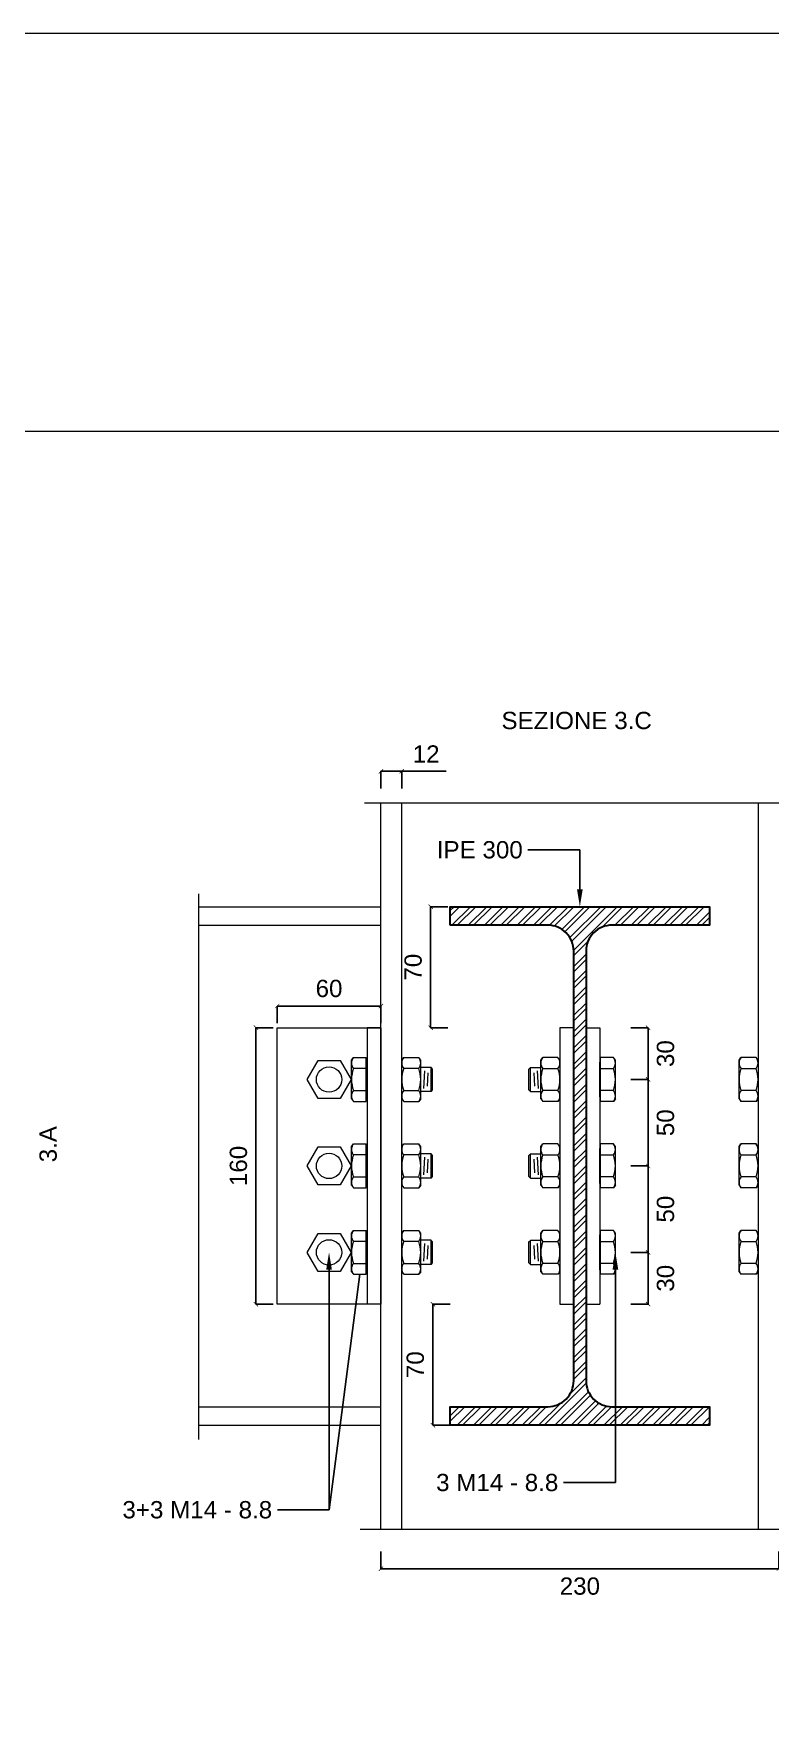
# Model space of a CAD drawing. Header units: millimetres. Extents: x 1415 to 3549, y 2194 to 4677.
# Drawn here: x 1786.971 to 1787.397, y 2313.448 to 2314.42 of the extents above; entities that cross this region are included whole.
import ezdxf
from ezdxf import colors
from ezdxf.entities.mleader import LeaderData, LeaderLine
from ezdxf.math import Vec2, Vec3

# ---------------------------------------------------------------- set-up
doc = ezdxf.new("R2010")
doc.units = ezdxf.units.MM
doc.linetypes.add('ACAD_ISO02W100', pattern=[15, 12, -3])
doc.linetypes.add('DASHDOT', pattern=[1, 0.5, -0.25, 0, -0.25])
doc.layers.get('0').update_dxf_attribs({"plot": 0})
for name, color, linetype, lineweight in [('bulloni', 170, 'Continuous', 15), ('giunti', 7, 'Continuous', 15), ('Layer3', 7, 'Continuous', 15), ('Layer4', 7, 'Continuous', 15), ('quote', 252, 'Continuous', 5), ('sezionato particolari', 7, 'Continuous', 30), ('sezione', 18, 'ACAD_ISO02W100', 20)]:
    doc.layers.add(name, color=color, linetype=linetype, lineweight=lineweight)
doc.layers.add('retini', color=7, linetype='DASHDOT', lineweight=9, true_color=0x636466)
doc.styles.get("Standard").update_dxf_attribs({"font": 'arial.ttf'})
doc.dimstyles.new('quote acciaio', dxfattribs={"dimtxt": 0.01, "dimasz": 0.0025, "dimexe": 0, "dimexo": 0, "dimgap": 0.005, "dimtad": 2, "dimdec": 0, "dimlfac": 1000, "dimzin": 0, "dimdsep": 46, "dimtxsty": 'Standard', "dimblk": 'ARCHTICK', "dimcen": 0, "dimclre": 252, "dimadec": 0, "dimazin": 0, "dimtfac": 1, "dimtdec": 0, "dimtofl": 0, "dimtmove": 0, "dimatfit": 3, "dimfxl": 0.01, "dimfxlon": 1, "dimtolj": 1, "dimtzin": 0, "dimarcsym": 0})
pattern_1 = [(45, (0, 0), (-0.004714634464, 0.004714634464), []), (45, (0.003143, 0), (-0.004714634464, 0.004714634464), [])]

# ---------------------------------------------------------------- blocks, each defined once
blk = doc.blocks.new('_ArchTick')
at = {"color": 0, "linetype": 'ByBlock', "const_width": 0.15}
blk.add_lwpolyline([(-0.5, -0.5), (0.5, 0.5)], dxfattribs=at)
blk = doc.blocks.new('*D741')
at = {"layer": 'Defpoints', "color": 0, "transparency": 16777216}
for p in [(1787.17206, 2313.97454), (1787.40206, 2313.97454), (1787.40206, 2313.53139)]:
    blk.add_point(p, dxfattribs=at)
at = {"layer": 'quote', "color": 252, "lineweight": -2, "transparency": 16777216}
for p, q in [((1787.17206, 2313.54139), (1787.17206, 2313.53139)), ((1787.40206, 2313.54139), (1787.40206, 2313.53139))]:
    blk.add_line(p, q, dxfattribs=at)
at = {"layer": 'quote', "color": 0, "linetype": 'Continuous', "lineweight": -2, "transparency": 16777216}
blk.add_line((1787.17206, 2313.53139), (1787.40206, 2313.53139), dxfattribs=at)
at = {"layer": 'quote', "color": 0, "lineweight": -2, "transparency": 16777216, "xscale": 0.0025, "yscale": 0.0025, "zscale": 0.0025, "rotation": 180}
blk.add_blockref('_ArchTick', (1787.17206, 2313.53139), dxfattribs=at)
at = {"layer": 'quote', "color": 0, "lineweight": -2, "transparency": 16777216, "xscale": 0.0025, "yscale": 0.0025, "zscale": 0.0025}
blk.add_blockref('_ArchTick', (1787.40206, 2313.53139), dxfattribs=at)
at = {"layer": 'quote', "color": 0, "transparency": 16777216, "insert": (1787.28706, 2313.52128), "char_height": 0.01, "attachment_point": 5}
blk.add_mtext('\\A1;230', dxfattribs=at)
blk = doc.blocks.new('*D742')
at = {"layer": 'Defpoints', "color": 0, "transparency": 16777216}
for p in [(1787.18406, 2313.99278), (1787.17206, 2313.97454), (1787.18406, 2313.97454)]:
    blk.add_point(p, dxfattribs=at)
at = {"layer": 'quote', "color": 252, "lineweight": -2, "transparency": 16777216}
for p, q in [((1787.17206, 2313.98278), (1787.17206, 2313.99278)), ((1787.18406, 2313.98278), (1787.18406, 2313.99278))]:
    blk.add_line(p, q, dxfattribs=at)
at = {"layer": 'quote', "color": 0, "linetype": 'Continuous', "lineweight": -2, "transparency": 16777216}
for p, q in [((1787.17206, 2313.99278), (1787.18406, 2313.99278)), ((1787.18406, 2313.99278), (1787.20984, 2313.99278))]:
    blk.add_line(p, q, dxfattribs=at)
at = {"layer": 'quote', "color": 0, "lineweight": -2, "transparency": 16777216, "xscale": 0.0025, "yscale": 0.0025, "zscale": 0.0025, "rotation": 180}
blk.add_blockref('_ArchTick', (1787.17206, 2313.99278), dxfattribs=at)
at = {"layer": 'quote', "color": 0, "lineweight": -2, "transparency": 16777216, "xscale": 0.0025, "yscale": 0.0025, "zscale": 0.0025}
blk.add_blockref('_ArchTick', (1787.18406, 2313.99278), dxfattribs=at)
at = {"layer": 'quote', "color": 0, "transparency": 16777216, "insert": (1787.1982, 2314.0028), "char_height": 0.01, "attachment_point": 5}
blk.add_mtext('\\A1;12', dxfattribs=at)
blk = doc.blocks.new('*D779')
at = {"layer": 'Defpoints', "color": 0, "transparency": 16777216}
for p in [(1787.14206, 2313.84444), (1787.09982, 2313.68444), (1787.14206, 2313.68444)]:
    blk.add_point(p, dxfattribs=at)
at = {"layer": 'quote', "color": 252, "lineweight": -2, "transparency": 16777216}
for p, q in [((1787.10982, 2313.84444), (1787.09982, 2313.84444)), ((1787.10982, 2313.68444), (1787.09982, 2313.68444))]:
    blk.add_line(p, q, dxfattribs=at)
at = {"layer": 'quote', "color": 0, "linetype": 'Continuous', "lineweight": -2, "transparency": 16777216}
blk.add_line((1787.09982, 2313.84444), (1787.09982, 2313.68444), dxfattribs=at)
at = {"layer": 'quote', "color": 0, "lineweight": -2, "transparency": 16777216, "xscale": 0.0025, "yscale": 0.0025, "zscale": 0.0025}
for p, rotation in [((1787.09982, 2313.84444), 90), ((1787.09982, 2313.68444), 270)]:
    blk.add_blockref('_ArchTick', p, dxfattribs=dict(at, rotation=rotation))
at = {"layer": 'quote', "color": 0, "transparency": 16777216, "insert": (1787.08971, 2313.76444), "char_height": 0.01, "attachment_point": 5, "rotation": 90}
blk.add_mtext('\\A1;160', dxfattribs=at)
blk = doc.blocks.new('*D780')
at = {"layer": 'Defpoints', "color": 0, "transparency": 16777216}
for p in [(1787.11206, 2313.85697), (1787.11206, 2313.81444), (1787.17206, 2313.81444)]:
    blk.add_point(p, dxfattribs=at)
at = {"layer": 'quote', "color": 252, "lineweight": -2, "transparency": 16777216}
for p, q in [((1787.11206, 2313.84697), (1787.11206, 2313.85697)), ((1787.17206, 2313.84697), (1787.17206, 2313.85697))]:
    blk.add_line(p, q, dxfattribs=at)
at = {"layer": 'quote', "color": 0, "linetype": 'Continuous', "lineweight": -2, "transparency": 16777216}
blk.add_line((1787.17206, 2313.85697), (1787.11206, 2313.85697), dxfattribs=at)
at = {"layer": 'quote', "color": 0, "lineweight": -2, "transparency": 16777216, "xscale": 0.0025, "yscale": 0.0025, "zscale": 0.0025}
for p, rotation in [((1787.11206, 2313.85697), 180.0000000002169), ((1787.17206, 2313.85697), 2.168665247381796e-10)]:
    blk.add_blockref('_ArchTick', p, dxfattribs=dict(at, rotation=rotation))
at = {"layer": 'quote', "color": 0, "transparency": 16777216, "insert": (1787.14206, 2313.86708), "char_height": 0.01, "attachment_point": 5}
blk.add_mtext('\\A1;60', dxfattribs=at)
blk = doc.blocks.new('*D752')
at = {"layer": 'Defpoints', "color": 0, "transparency": 16777216}
for p in [(1787.30761, 2313.71444), (1787.29479, 2313.68444), (1787.3265, 2313.68444)]:
    blk.add_point(p, dxfattribs=at)
at = {"layer": 'quote', "color": 252, "lineweight": -2, "transparency": 16777216}
for p, q in [((1787.3165, 2313.71444), (1787.3265, 2313.71444)), ((1787.3165, 2313.68444), (1787.3265, 2313.68444))]:
    blk.add_line(p, q, dxfattribs=at)
at = {"layer": 'quote', "color": 0, "linetype": 'Continuous', "lineweight": -2, "transparency": 16777216}
blk.add_line((1787.3265, 2313.71444), (1787.3265, 2313.68444), dxfattribs=at)
at = {"layer": 'quote', "color": 0, "lineweight": -2, "transparency": 16777216, "xscale": 0.0025, "yscale": 0.0025, "zscale": 0.0025}
for p, rotation in [((1787.3265, 2313.71444), 90), ((1787.3265, 2313.68444), 270)]:
    blk.add_blockref('_ArchTick', p, dxfattribs=dict(at, rotation=rotation))
at = {"layer": 'quote', "color": 0, "transparency": 16777216, "insert": (1787.33661, 2313.69944), "char_height": 0.01, "attachment_point": 5, "rotation": 90}
blk.add_mtext('\\A1;30', dxfattribs=at)
blk = doc.blocks.new('*D753')
at = {"layer": 'Defpoints', "color": 0, "transparency": 16777216}
for p in [(1787.30761, 2313.76444), (1787.3265, 2313.76444), (1787.30761, 2313.71444)]:
    blk.add_point(p, dxfattribs=at)
at = {"layer": 'quote', "color": 252, "lineweight": -2, "transparency": 16777216}
for p, q in [((1787.3165, 2313.76444), (1787.3265, 2313.76444)), ((1787.3165, 2313.71444), (1787.3265, 2313.71444))]:
    blk.add_line(p, q, dxfattribs=at)
at = {"layer": 'quote', "color": 0, "linetype": 'Continuous', "lineweight": -2, "transparency": 16777216}
blk.add_line((1787.3265, 2313.71444), (1787.3265, 2313.76444), dxfattribs=at)
at = {"layer": 'quote', "color": 0, "lineweight": -2, "transparency": 16777216, "xscale": 0.0025, "yscale": 0.0025, "zscale": 0.0025}
for p, rotation in [((1787.3265, 2313.76444), 90), ((1787.3265, 2313.71444), 270)]:
    blk.add_blockref('_ArchTick', p, dxfattribs=dict(at, rotation=rotation))
at = {"layer": 'quote', "color": 0, "transparency": 16777216, "insert": (1787.3366, 2313.73944), "char_height": 0.01, "attachment_point": 5, "rotation": 90}
blk.add_mtext('\\A1;50', dxfattribs=at)
blk = doc.blocks.new('*D754')
at = {"layer": 'Defpoints', "color": 0, "transparency": 16777216}
for p in [(1787.30761, 2313.81444), (1787.3265, 2313.81444), (1787.30761, 2313.76444)]:
    blk.add_point(p, dxfattribs=at)
at = {"layer": 'quote', "color": 252, "lineweight": -2, "transparency": 16777216}
for p, q in [((1787.3165, 2313.81444), (1787.3265, 2313.81444)), ((1787.3165, 2313.76444), (1787.3265, 2313.76444))]:
    blk.add_line(p, q, dxfattribs=at)
at = {"layer": 'quote', "color": 0, "linetype": 'Continuous', "lineweight": -2, "transparency": 16777216}
blk.add_line((1787.3265, 2313.76444), (1787.3265, 2313.81444), dxfattribs=at)
at = {"layer": 'quote', "color": 0, "lineweight": -2, "transparency": 16777216, "xscale": 0.0025, "yscale": 0.0025, "zscale": 0.0025}
for p, rotation in [((1787.3265, 2313.81444), 90), ((1787.3265, 2313.76444), 270)]:
    blk.add_blockref('_ArchTick', p, dxfattribs=dict(at, rotation=rotation))
at = {"layer": 'quote', "color": 0, "transparency": 16777216, "insert": (1787.3366, 2313.78944), "char_height": 0.01, "attachment_point": 5, "rotation": 90}
blk.add_mtext('\\A1;50', dxfattribs=at)
blk = doc.blocks.new('*D755')
at = {"layer": 'Defpoints', "color": 0, "transparency": 16777216}
for p in [(1787.29861, 2313.84444), (1787.3265, 2313.84444), (1787.30761, 2313.81444)]:
    blk.add_point(p, dxfattribs=at)
at = {"layer": 'quote', "color": 252, "lineweight": -2, "transparency": 16777216}
for p, q in [((1787.3165, 2313.84444), (1787.3265, 2313.84444)), ((1787.3165, 2313.81444), (1787.3265, 2313.81444))]:
    blk.add_line(p, q, dxfattribs=at)
at = {"layer": 'quote', "color": 0, "linetype": 'Continuous', "lineweight": -2, "transparency": 16777216}
blk.add_line((1787.3265, 2313.81444), (1787.3265, 2313.84444), dxfattribs=at)
at = {"layer": 'quote', "color": 0, "lineweight": -2, "transparency": 16777216, "xscale": 0.0025, "yscale": 0.0025, "zscale": 0.0025}
for p, rotation in [((1787.3265, 2313.84444), 90), ((1787.3265, 2313.81444), 270)]:
    blk.add_blockref('_ArchTick', p, dxfattribs=dict(at, rotation=rotation))
at = {"layer": 'quote', "color": 0, "transparency": 16777216, "insert": (1787.33661, 2313.82944), "char_height": 0.01, "attachment_point": 5, "rotation": 90}
blk.add_mtext('\\A1;30', dxfattribs=at)
blk = doc.blocks.new('*D787')
at = {"layer": 'Defpoints', "color": 0, "transparency": 16777216}
for p in [(1787.21206, 2313.91444), (1787.20081, 2313.84444), (1787.22351, 2313.84444)]:
    blk.add_point(p, dxfattribs=at)
at = {"layer": 'quote', "color": 252, "lineweight": -2, "transparency": 16777216}
for p, q in [((1787.21081, 2313.91444), (1787.20081, 2313.91444)), ((1787.21081, 2313.84444), (1787.20081, 2313.84444))]:
    blk.add_line(p, q, dxfattribs=at)
at = {"layer": 'quote', "color": 0, "linetype": 'Continuous', "lineweight": -2, "transparency": 16777216}
blk.add_line((1787.20081, 2313.91444), (1787.20081, 2313.84444), dxfattribs=at)
at = {"layer": 'quote', "color": 0, "lineweight": -2, "transparency": 16777216, "xscale": 0.0025, "yscale": 0.0025, "zscale": 0.0025}
for p, rotation in [((1787.20081, 2313.91444), 90), ((1787.20081, 2313.84444), 270)]:
    blk.add_blockref('_ArchTick', p, dxfattribs=dict(at, rotation=rotation))
at = {"layer": 'quote', "color": 0, "transparency": 16777216, "insert": (1787.19071, 2313.87944), "char_height": 0.01, "attachment_point": 5, "rotation": 90}
blk.add_mtext('\\A1;70', dxfattribs=at)
blk = doc.blocks.new('*D743')
at = {"layer": 'Defpoints', "color": 0, "transparency": 16777216}
for p in [(1787.22973, 2313.68444), (1787.20206, 2313.61444), (1787.24118, 2313.61444)]:
    blk.add_point(p, dxfattribs=at)
at = {"layer": 'quote', "color": 252, "lineweight": -2, "transparency": 16777216}
for p, q in [((1787.21206, 2313.68444), (1787.20206, 2313.68444)), ((1787.21206, 2313.61444), (1787.20206, 2313.61444))]:
    blk.add_line(p, q, dxfattribs=at)
at = {"layer": 'quote', "color": 0, "linetype": 'Continuous', "lineweight": -2, "transparency": 16777216}
blk.add_line((1787.20206, 2313.68444), (1787.20206, 2313.61444), dxfattribs=at)
at = {"layer": 'quote', "color": 0, "lineweight": -2, "transparency": 16777216, "xscale": 0.0025, "yscale": 0.0025, "zscale": 0.0025}
for p, rotation in [((1787.20206, 2313.68444), 90), ((1787.20206, 2313.61444), 270)]:
    blk.add_blockref('_ArchTick', p, dxfattribs=dict(at, rotation=rotation))
at = {"layer": 'quote', "color": 0, "transparency": 16777216, "insert": (1787.19196, 2313.64944), "char_height": 0.01, "attachment_point": 5, "rotation": 90}
blk.add_mtext('\\A1;70', dxfattribs=at)

msp = doc.modelspace()

# ---------------------------------------------------------------- hatches: boundary and pattern name
at = {"layer": 'retini', "transparency": 33554687}
h = msp.add_hatch(dxfattribs=at)
h.set_pattern_fill('ANSI32', color=256, scale=0.0007)
h.set_pattern_definition(pattern_1)
h.paths.add_polyline_path([(1788.09432, 2313.06986), (1788.08432, 2313.06986), (1788.08432, 2313.01786), (1788.08782, 2313.01786, 0.414214), (1788.09432, 2313.02436)])
h.paths.add_polyline_path([(1788.04189, 2312.39042), (1788.12767, 2312.39042), (1788.12767, 2312.44436), (1788.04189, 2312.44436)], flags=9)
h.paths.add_polyline_path([(1785.46109, 2312.50648), (1785.73321, 2312.50648), (1785.73321, 2312.54386), (1785.46109, 2312.54386)], flags=9)
h.paths.add_polyline_path([(1786.92891, 2312.71958), (1787.02008, 2312.71958), (1787.02008, 2312.74018), (1786.92891, 2312.74018)], flags=9)
h.paths.add_polyline_path([(1787.11661, 2312.87244), (1787.11658, 2312.84647), (1787.13719, 2312.84645), (1787.13722, 2312.87242)], flags=9)
h.paths.add_polyline_path([(1786.81869, 2312.87247), (1786.8187, 2312.84651), (1786.83931, 2312.84651), (1786.8393, 2312.87248)], flags=9)
h.paths.add_polyline_path([(1787.39903, 2312.47464), (1787.39903, 2312.50063), (1787.37842, 2312.50063), (1787.37842, 2312.47464)], flags=9)
h.paths.add_polyline_path([(1786.58697, 2312.47406), (1786.58697, 2312.50005), (1786.56637, 2312.50005), (1786.56637, 2312.47406)], flags=9)
h.paths.add_polyline_path([(1785.34483, 2312.73866), (1785.3708, 2312.73866), (1785.3708, 2312.75366), (1785.34483, 2312.75366)], flags=9)
h.paths.add_polyline_path([(1785.3443, 2313.26109), (1785.37027, 2313.26109), (1785.37027, 2313.27609), (1785.3443, 2313.27609)], flags=9)
h.paths.add_polyline_path([(1785.94107, 2312.88675), (1785.94107, 2312.91274), (1785.92046, 2312.91274), (1785.92046, 2312.88675)], flags=9)
h.paths.add_polyline_path([(1785.49286, 2313.33332), (1785.58406, 2313.33332), (1785.58406, 2313.35393), (1785.49286, 2313.35393)], flags=9)
h.paths.add_polyline_path([(1786.04853, 2312.48953), (1786.2663, 2312.48953), (1786.2663, 2312.56052), (1786.04853, 2312.56052)], flags=9)
h.paths.add_polyline_path([(1786.48965, 2314.10507), (1786.75583, 2314.10507), (1786.75583, 2314.16946), (1786.48965, 2314.16946)], flags=9)
h.paths.add_polyline_path([(1785.55875, 2313.66795), (1785.58472, 2313.66795), (1785.58472, 2313.68856), (1785.55875, 2313.68856)], flags=9)
h.paths.add_polyline_path([(1785.40676, 2313.66213), (1785.4335, 2313.66209), (1785.43354, 2313.6827), (1785.4068, 2313.68274)], flags=9)
h.paths.add_polyline_path([(1785.40695, 2313.87871), (1785.43369, 2313.87871), (1785.43369, 2313.89932), (1785.40695, 2313.89932)], flags=9)
h.paths.add_polyline_path([(1785.55823, 2313.87869), (1785.5842, 2313.87869), (1785.5842, 2313.8993), (1785.55823, 2313.8993)], flags=9)
h.paths.add_polyline_path([(1787.84031, 2314.01155), (1787.93149, 2314.01155), (1787.93149, 2314.03216), (1787.84031, 2314.03216)], flags=9)
h.paths.add_polyline_path([(1787.23861, 2314.01155), (1787.33055, 2314.01155), (1787.33055, 2314.03216), (1787.23861, 2314.03216)], flags=9)
h.paths.add_polyline_path([(1786.52328, 2314.01155), (1786.61522, 2314.01155), (1786.61522, 2314.03216), (1786.52328, 2314.03216)], flags=9)
h.paths.add_polyline_path([(1785.67773, 2314.11273), (1785.76893, 2314.11273), (1785.76893, 2314.13334), (1785.67773, 2314.13334)], flags=9)
h.paths.add_polyline_path([(1785.85956, 2313.55498), (1785.85953, 2313.52825), (1785.88013, 2313.52822), (1785.88016, 2313.55496)], flags=9)
h.paths.add_polyline_path([(1785.56169, 2313.55502), (1785.5617, 2313.52828), (1785.5823, 2313.52829), (1785.58229, 2313.55503)], flags=9)
h.paths.add_polyline_path([(1786.99016, 2313.76347), (1786.99016, 2313.78945), (1786.96956, 2313.78945), (1786.96956, 2313.76347)], flags=9)
h.paths.add_polyline_path([(1786.17811, 2313.76288), (1786.17811, 2313.78887), (1786.15751, 2313.78887), (1786.15751, 2313.76288)], flags=9)
h.paths.add_polyline_path([(1786.10318, 2312.42392), (1786.20445, 2312.42392), (1786.20445, 2312.44452), (1786.10318, 2312.44452)], flags=9)
h = msp.add_hatch(dxfattribs=at)
h.set_pattern_fill('ANSI32', color=256, scale=0.0007)
h.set_pattern_definition(pattern_1)
h.paths.add_polyline_path([(1787.30561, 2313.90374), (1787.36206, 2313.90374), (1787.36206, 2313.91444), (1787.28706, 2313.91444), (1787.21206, 2313.91444), (1787.21206, 2313.90374), (1787.26851, 2313.90374, -0.414214), (1787.28351, 2313.88874), (1787.28351, 2313.78212), (1787.29061, 2313.78212), (1787.29061, 2313.88874, -0.414214)])
h.paths.add_polyline_path([(1787.29061, 2313.76444), (1787.29061, 2313.78212), (1787.28351, 2313.78212), (1787.28351, 2313.76444), (1787.28351, 2313.64014, -0.40411), (1787.26903, 2313.62515), (1787.27105, 2313.61444), (1787.28706, 2313.61444), (1787.30368, 2313.61444), (1787.3054, 2313.62514, -0.410004), (1787.29061, 2313.64014)])
h.paths.add_polyline_path([(1787.36206, 2313.62514), (1787.3054, 2313.62514), (1787.30368, 2313.61444), (1787.36206, 2313.61444)])
h.paths.add_polyline_path([(1787.26903, 2313.62515, -0.008655), (1787.26851, 2313.62514), (1787.21206, 2313.62514), (1787.21206, 2313.61444), (1787.27105, 2313.61444)])

# ---------------------------------------------------------------- linework, layer by layer
at = {"layer": 'bulloni'}
for p, q in [((1787.15506, 2313.82562), (1787.15621, 2313.82714)), ((1787.15506, 2313.80325), (1787.15506, 2313.82562)), ((1787.15621, 2313.82714), (1787.1636, 2313.82714)), ((1787.1636, 2313.80174), (1787.1636, 2313.82714)), ((1787.1636, 2313.82452), (1787.16406, 2313.82452)), ((1787.16406, 2313.80435), (1787.16406, 2313.82452)), ((1787.18406, 2313.82562), (1787.18521, 2313.82714)), ((1787.18521, 2313.82714), (1787.19391, 2313.82714)), ((1787.19506, 2313.82562), (1787.19391, 2313.82714)), ((1787.19506, 2313.80325), (1787.19506, 2313.82562)), ((1787.26451, 2313.82562), (1787.26566, 2313.82714)), ((1787.26451, 2313.80325), (1787.26451, 2313.82562)), ((1787.27436, 2313.82714), (1787.26566, 2313.82714)), ((1787.27551, 2313.82562), (1787.27436, 2313.82714)), ((1787.29861, 2313.80435), (1787.29861, 2313.82452)), ((1787.29907, 2313.82452), (1787.29861, 2313.82452)), ((1787.29907, 2313.80174), (1787.29907, 2313.82714)), ((1787.30646, 2313.82714), (1787.29907, 2313.82714)), ((1787.30761, 2313.82562), (1787.30646, 2313.82714)), ((1787.30761, 2313.80325), (1787.30761, 2313.82562)), ((1787.37906, 2313.82562), (1787.38021, 2313.82714)), ((1787.37906, 2313.80325), (1787.37906, 2313.82562)), ((1787.38891, 2313.82714), (1787.38021, 2313.82714)), ((1787.39006, 2313.82562), (1787.38891, 2313.82714)), ((1787.1636, 2313.82079), (1787.15621, 2313.82079)), ((1787.19391, 2313.82079), (1787.18521, 2313.82079)), ((1787.20104, 2313.82144), (1787.19506, 2313.82144)), ((1787.19726, 2313.81955), (1787.19669, 2313.80933)), ((1787.19916, 2313.81837), (1787.19872, 2313.81051)), ((1787.20104, 2313.80749), (1787.20104, 2313.82139)), ((1787.20196, 2313.82047), (1787.20104, 2313.82139)), ((1787.20196, 2313.80841), (1787.20196, 2313.82047)), ((1787.25761, 2313.82047), (1787.25853, 2313.82139)), ((1787.25761, 2313.80841), (1787.25761, 2313.82047)), ((1787.25853, 2313.82144), (1787.26451, 2313.82144)), ((1787.25853, 2313.80749), (1787.25853, 2313.82139)), ((1787.26042, 2313.81837), (1787.26086, 2313.81051)), ((1787.26232, 2313.81955), (1787.26289, 2313.80933)), ((1787.26566, 2313.82079), (1787.27436, 2313.82079)), ((1787.29907, 2313.82079), (1787.30646, 2313.82079)), ((1787.38021, 2313.82079), (1787.38891, 2313.82079)), ((1787.15621, 2313.80809), (1787.1636, 2313.80809)), ((1787.1636, 2313.80435), (1787.16406, 2313.80435)), ((1787.18521, 2313.80809), (1787.19391, 2313.80809)), ((1787.20104, 2313.80744), (1787.19506, 2313.80744)), ((1787.20104, 2313.80744), (1787.20196, 2313.80835)), ((1787.25853, 2313.80744), (1787.25761, 2313.80835)), ((1787.25853, 2313.80744), (1787.26451, 2313.80744)), ((1787.27436, 2313.80809), (1787.26566, 2313.80809)), ((1787.29907, 2313.80435), (1787.29861, 2313.80435)), ((1787.30646, 2313.80809), (1787.29907, 2313.80809)), ((1787.38891, 2313.80809), (1787.38021, 2313.80809)), ((1787.15506, 2313.80325), (1787.15621, 2313.80174)), ((1787.15621, 2313.80174), (1787.1636, 2313.80174)), ((1787.18406, 2313.80325), (1787.18521, 2313.80174)), ((1787.18521, 2313.80174), (1787.19391, 2313.80174)), ((1787.19506, 2313.80325), (1787.19391, 2313.80174)), ((1787.26451, 2313.80325), (1787.26566, 2313.80174)), ((1787.27436, 2313.80174), (1787.26566, 2313.80174)), ((1787.27551, 2313.80325), (1787.27436, 2313.80174)), ((1787.30646, 2313.80174), (1787.29907, 2313.80174)), ((1787.30761, 2313.80325), (1787.30646, 2313.80174)), ((1787.37906, 2313.80325), (1787.38021, 2313.80174)), ((1787.38891, 2313.80174), (1787.38021, 2313.80174)), ((1787.39006, 2313.80325), (1787.38891, 2313.80174)), ((1787.15506, 2313.77562), (1787.15621, 2313.77714)), ((1787.15506, 2313.75325), (1787.15506, 2313.77562)), ((1787.15621, 2313.77714), (1787.1636, 2313.77714)), ((1787.1636, 2313.75174), (1787.1636, 2313.77714)), ((1787.1636, 2313.77452), (1787.16406, 2313.77452)), ((1787.16406, 2313.75435), (1787.16406, 2313.77452)), ((1787.18406, 2313.77562), (1787.18521, 2313.77714)), ((1787.18521, 2313.77714), (1787.19391, 2313.77714)), ((1787.19506, 2313.77562), (1787.19391, 2313.77714)), ((1787.19506, 2313.75325), (1787.19506, 2313.77562)), ((1787.26451, 2313.77562), (1787.26566, 2313.77714)), ((1787.26451, 2313.75325), (1787.26451, 2313.77562)), ((1787.27436, 2313.77714), (1787.26566, 2313.77714)), ((1787.27551, 2313.77562), (1787.27436, 2313.77714)), ((1787.29861, 2313.75435), (1787.29861, 2313.77452)), ((1787.29907, 2313.77452), (1787.29861, 2313.77452)), ((1787.29907, 2313.75174), (1787.29907, 2313.77714)), ((1787.30646, 2313.77714), (1787.29907, 2313.77714)), ((1787.30761, 2313.77562), (1787.30646, 2313.77714)), ((1787.30761, 2313.75325), (1787.30761, 2313.77562)), ((1787.37906, 2313.77562), (1787.38021, 2313.77714)), ((1787.37906, 2313.75325), (1787.37906, 2313.77562)), ((1787.38891, 2313.77714), (1787.38021, 2313.77714)), ((1787.39006, 2313.77562), (1787.38891, 2313.77714)), ((1787.1636, 2313.77079), (1787.15621, 2313.77079)), ((1787.19391, 2313.77079), (1787.18521, 2313.77079)), ((1787.20104, 2313.77144), (1787.19506, 2313.77144)), ((1787.19726, 2313.76955), (1787.19669, 2313.75933)), ((1787.19916, 2313.76837), (1787.19872, 2313.76051)), ((1787.20104, 2313.75749), (1787.20104, 2313.77139)), ((1787.20196, 2313.77047), (1787.20104, 2313.77139)), ((1787.20196, 2313.75841), (1787.20196, 2313.77047)), ((1787.25761, 2313.77047), (1787.25853, 2313.77139)), ((1787.25761, 2313.75841), (1787.25761, 2313.77047)), ((1787.25853, 2313.77144), (1787.26451, 2313.77144)), ((1787.25853, 2313.75749), (1787.25853, 2313.77139)), ((1787.26042, 2313.76837), (1787.26086, 2313.76051)), ((1787.26232, 2313.76955), (1787.26289, 2313.75933)), ((1787.26566, 2313.77079), (1787.27436, 2313.77079)), ((1787.29907, 2313.77079), (1787.30646, 2313.77079)), ((1787.38021, 2313.77079), (1787.38891, 2313.77079)), ((1787.15621, 2313.75809), (1787.1636, 2313.75809)), ((1787.18521, 2313.75809), (1787.19391, 2313.75809)), ((1787.20104, 2313.75744), (1787.19506, 2313.75744)), ((1787.20104, 2313.75744), (1787.20196, 2313.75835)), ((1787.25853, 2313.75744), (1787.25761, 2313.75835)), ((1787.25853, 2313.75744), (1787.26451, 2313.75744)), ((1787.27436, 2313.75809), (1787.26566, 2313.75809)), ((1787.30646, 2313.75809), (1787.29907, 2313.75809)), ((1787.38891, 2313.75809), (1787.38021, 2313.75809)), ((1787.15506, 2313.75325), (1787.15621, 2313.75174)), ((1787.15621, 2313.75174), (1787.1636, 2313.75174)), ((1787.1636, 2313.75435), (1787.16406, 2313.75435)), ((1787.18406, 2313.75325), (1787.18521, 2313.75174)), ((1787.18521, 2313.75174), (1787.19391, 2313.75174)), ((1787.19506, 2313.75325), (1787.19391, 2313.75174)), ((1787.26451, 2313.75325), (1787.26566, 2313.75174)), ((1787.27436, 2313.75174), (1787.26566, 2313.75174)), ((1787.27551, 2313.75325), (1787.27436, 2313.75174)), ((1787.29907, 2313.75435), (1787.29861, 2313.75435)), ((1787.30646, 2313.75174), (1787.29907, 2313.75174)), ((1787.30761, 2313.75325), (1787.30646, 2313.75174)), ((1787.37906, 2313.75325), (1787.38021, 2313.75174)), ((1787.38891, 2313.75174), (1787.38021, 2313.75174)), ((1787.39006, 2313.75325), (1787.38891, 2313.75174)), ((1787.15506, 2313.72562), (1787.15621, 2313.72714)), ((1787.15506, 2313.70325), (1787.15506, 2313.72562)), ((1787.15621, 2313.72714), (1787.1636, 2313.72714)), ((1787.1636, 2313.70174), (1787.1636, 2313.72714)), ((1787.18406, 2313.72562), (1787.18521, 2313.72714)), ((1787.18521, 2313.72714), (1787.19391, 2313.72714)), ((1787.19506, 2313.72562), (1787.19391, 2313.72714)), ((1787.19506, 2313.70325), (1787.19506, 2313.72562)), ((1787.26451, 2313.72562), (1787.26566, 2313.72714)), ((1787.26451, 2313.70325), (1787.26451, 2313.72562)), ((1787.27436, 2313.72714), (1787.26566, 2313.72714)), ((1787.27551, 2313.72562), (1787.27436, 2313.72714)), ((1787.29907, 2313.70174), (1787.29907, 2313.72714)), ((1787.30646, 2313.72714), (1787.29907, 2313.72714)), ((1787.30761, 2313.72562), (1787.30646, 2313.72714)), ((1787.30761, 2313.70325), (1787.30761, 2313.72562)), ((1787.37906, 2313.72562), (1787.38021, 2313.72714)), ((1787.37906, 2313.70325), (1787.37906, 2313.72562)), ((1787.38891, 2313.72714), (1787.38021, 2313.72714)), ((1787.39006, 2313.72562), (1787.38891, 2313.72714)), ((1787.1636, 2313.72079), (1787.15621, 2313.72079)), ((1787.1636, 2313.72452), (1787.16406, 2313.72452)), ((1787.16406, 2313.70435), (1787.16406, 2313.72452)), ((1787.19391, 2313.72079), (1787.18521, 2313.72079)), ((1787.20104, 2313.72144), (1787.19506, 2313.72144)), ((1787.19726, 2313.71955), (1787.19669, 2313.70933)), ((1787.19916, 2313.71837), (1787.19872, 2313.71051)), ((1787.20104, 2313.70749), (1787.20104, 2313.72139)), ((1787.20196, 2313.72047), (1787.20104, 2313.72139)), ((1787.20196, 2313.70841), (1787.20196, 2313.72047)), ((1787.25761, 2313.72047), (1787.25853, 2313.72139)), ((1787.25761, 2313.70841), (1787.25761, 2313.72047)), ((1787.25853, 2313.72144), (1787.26451, 2313.72144)), ((1787.25853, 2313.70749), (1787.25853, 2313.72139)), ((1787.26042, 2313.71837), (1787.26086, 2313.71051)), ((1787.26232, 2313.71955), (1787.26289, 2313.70933)), ((1787.26566, 2313.72079), (1787.27436, 2313.72079)), ((1787.29861, 2313.70435), (1787.29861, 2313.72452)), ((1787.29907, 2313.72452), (1787.29861, 2313.72452)), ((1787.29907, 2313.72079), (1787.30646, 2313.72079)), ((1787.38021, 2313.72079), (1787.38891, 2313.72079)), ((1787.15621, 2313.70809), (1787.1636, 2313.70809)), ((1787.18521, 2313.70809), (1787.19391, 2313.70809)), ((1787.20104, 2313.70744), (1787.19506, 2313.70744)), ((1787.20104, 2313.70744), (1787.20196, 2313.70835)), ((1787.25853, 2313.70744), (1787.25761, 2313.70835)), ((1787.25853, 2313.70744), (1787.26451, 2313.70744)), ((1787.27436, 2313.70809), (1787.26566, 2313.70809)), ((1787.30646, 2313.70809), (1787.29907, 2313.70809)), ((1787.38891, 2313.70809), (1787.38021, 2313.70809)), ((1787.15506, 2313.70325), (1787.15621, 2313.70174)), ((1787.15621, 2313.70174), (1787.1636, 2313.70174)), ((1787.1636, 2313.70435), (1787.16406, 2313.70435)), ((1787.18406, 2313.70325), (1787.18521, 2313.70174)), ((1787.18521, 2313.70174), (1787.19391, 2313.70174)), ((1787.19506, 2313.70325), (1787.19391, 2313.70174)), ((1787.26451, 2313.70325), (1787.26566, 2313.70174)), ((1787.27436, 2313.70174), (1787.26566, 2313.70174)), ((1787.27551, 2313.70325), (1787.27436, 2313.70174)), ((1787.29907, 2313.70435), (1787.29861, 2313.70435)), ((1787.30646, 2313.70174), (1787.29907, 2313.70174)), ((1787.30761, 2313.70325), (1787.30646, 2313.70174)), ((1787.37906, 2313.70325), (1787.38021, 2313.70174)), ((1787.38891, 2313.70174), (1787.38021, 2313.70174)), ((1787.39006, 2313.70325), (1787.38891, 2313.70174))]:
    msp.add_line(p, q, dxfattribs=at)
for points in [[(1787.15476, 2313.81444), (1787.14841, 2313.80344), (1787.13571, 2313.80344), (1787.12936, 2313.81444), (1787.13571, 2313.82544), (1787.14841, 2313.82544)], [(1787.15476, 2313.76444), (1787.14841, 2313.75344), (1787.13571, 2313.75344), (1787.12936, 2313.76444), (1787.13571, 2313.77544), (1787.14841, 2313.77544)], [(1787.15476, 2313.71444), (1787.14841, 2313.70344), (1787.13571, 2313.70344), (1787.12936, 2313.71444), (1787.13571, 2313.72544), (1787.14841, 2313.72544)]]:
    msp.add_lwpolyline(points, close=True, dxfattribs=at)
for centre in [(1787.14206, 2313.81444), (1787.14206, 2313.76444), (1787.14206, 2313.71444)]:
    msp.add_circle(centre, 0.00733, dxfattribs=at)
for centre, radius, start, end in [((1787.16002, 2313.82396), 0.00495, 140.12945, 219.87055), ((1787.18902, 2313.82396), 0.00495, 140.12945, 219.87055), ((1787.19011, 2313.82396), 0.00495, 320.12945, 39.87055), ((1787.26947, 2313.82396), 0.00495, 140.12945, 219.87055), ((1787.27056, 2313.82396), 0.00495, 320.12945, 39.87055), ((1787.30266, 2313.82396), 0.00495, 320.12945, 39.87055), ((1787.38402, 2313.82396), 0.00495, 140.12945, 219.87055), ((1787.38511, 2313.82396), 0.00495, 320.12945, 39.87055), ((1787.17315, 2313.81444), 0.01809, 159.44272, 200.55728), ((1787.20215, 2313.81444), 0.01809, 159.44272, 200.55728), ((1787.17698, 2313.81444), 0.01809, 339.44272, 20.55728), ((1787.2826, 2313.81444), 0.01809, 159.44272, 200.55728), ((1787.25743, 2313.81444), 0.01809, 339.44272, 20.55728), ((1787.28953, 2313.81444), 0.01809, 339.44272, 20.55728), ((1787.39715, 2313.81444), 0.01809, 159.44272, 200.55728), ((1787.37198, 2313.81444), 0.01809, 339.44272, 20.55728), ((1787.16002, 2313.80491), 0.00495, 140.12945, 219.87055), ((1787.18902, 2313.80491), 0.00495, 140.12945, 219.87055), ((1787.19011, 2313.80491), 0.00495, 320.12945, 39.87055), ((1787.26947, 2313.80491), 0.00495, 140.12945, 219.87055), ((1787.27056, 2313.80491), 0.00495, 320.12945, 39.87055), ((1787.30266, 2313.80491), 0.00495, 320.12945, 39.87055), ((1787.38402, 2313.80491), 0.00495, 140.12945, 219.87055), ((1787.38511, 2313.80491), 0.00495, 320.12945, 39.87055), ((1787.16002, 2313.77396), 0.00495, 140.12945, 219.87055), ((1787.18902, 2313.77396), 0.00495, 140.12945, 219.87055), ((1787.19011, 2313.77396), 0.00495, 320.12945, 39.87055), ((1787.26947, 2313.77396), 0.00495, 140.12945, 219.87055), ((1787.27056, 2313.77396), 0.00495, 320.12945, 39.87055), ((1787.30266, 2313.77396), 0.00495, 320.12945, 39.87055), ((1787.38402, 2313.77396), 0.00495, 140.12945, 219.87055), ((1787.38511, 2313.77396), 0.00495, 320.12945, 39.87055), ((1787.17315, 2313.76444), 0.01809, 159.44272, 200.55728), ((1787.20215, 2313.76444), 0.01809, 159.44272, 200.55728), ((1787.17698, 2313.76444), 0.01809, 339.44272, 20.55728), ((1787.2826, 2313.76444), 0.01809, 159.44272, 200.55728), ((1787.25743, 2313.76444), 0.01809, 339.44272, 20.55728), ((1787.28953, 2313.76444), 0.01809, 339.44272, 20.55728), ((1787.39715, 2313.76444), 0.01809, 159.44272, 200.55728), ((1787.37198, 2313.76444), 0.01809, 339.44272, 20.55728), ((1787.16002, 2313.75491), 0.00495, 140.12945, 219.87055), ((1787.18902, 2313.75491), 0.00495, 140.12945, 219.87055), ((1787.19011, 2313.75491), 0.00495, 320.12945, 39.87055), ((1787.26947, 2313.75491), 0.00495, 140.12945, 219.87055), ((1787.27056, 2313.75491), 0.00495, 320.12945, 39.87055), ((1787.30266, 2313.75491), 0.00495, 320.12945, 39.87055), ((1787.38402, 2313.75491), 0.00495, 140.12945, 219.87055), ((1787.38511, 2313.75491), 0.00495, 320.12945, 39.87055), ((1787.16002, 2313.72396), 0.00495, 140.12945, 219.87055), ((1787.18902, 2313.72396), 0.00495, 140.12945, 219.87055), ((1787.19011, 2313.72396), 0.00495, 320.12945, 39.87055), ((1787.26947, 2313.72396), 0.00495, 140.12945, 219.87055), ((1787.27056, 2313.72396), 0.00495, 320.12945, 39.87055), ((1787.30266, 2313.72396), 0.00495, 320.12945, 39.87055), ((1787.38402, 2313.72396), 0.00495, 140.12945, 219.87055), ((1787.38511, 2313.72396), 0.00495, 320.12945, 39.87055), ((1787.17315, 2313.71444), 0.01809, 159.44272, 200.55728), ((1787.20215, 2313.71444), 0.01809, 159.44272, 200.55728), ((1787.17698, 2313.71444), 0.01809, 339.44272, 20.55728), ((1787.2826, 2313.71444), 0.01809, 159.44272, 200.55728), ((1787.25743, 2313.71444), 0.01809, 339.44272, 20.55728), ((1787.28953, 2313.71444), 0.01809, 339.44272, 20.55728), ((1787.39715, 2313.71444), 0.01809, 159.44272, 200.55728), ((1787.37198, 2313.71444), 0.01809, 339.44272, 20.55728), ((1787.16002, 2313.70491), 0.00495, 140.12945, 219.87055), ((1787.18902, 2313.70491), 0.00495, 140.12945, 219.87055), ((1787.19011, 2313.70491), 0.00495, 320.12945, 39.87055), ((1787.26947, 2313.70491), 0.00495, 140.12945, 219.87055), ((1787.27056, 2313.70491), 0.00495, 320.12945, 39.87055), ((1787.30266, 2313.70491), 0.00495, 320.12945, 39.87055), ((1787.38402, 2313.70491), 0.00495, 140.12945, 219.87055), ((1787.38511, 2313.70491), 0.00495, 320.12945, 39.87055)]:
    msp.add_arc(centre, radius, start, end, dxfattribs=at)
at = {"layer": 'giunti'}
for points in [[(1787.17206, 2313.68444), (1787.11206, 2313.68444), (1787.11206, 2313.84444), (1787.17206, 2313.84444), (1787.17206, 2313.68444)], [(1787.17206, 2313.84444), (1787.16406, 2313.84444), (1787.16406, 2313.68444)], [(1787.28351, 2313.84444), (1787.27551, 2313.84444), (1787.27551, 2313.68444)], [(1787.29061, 2313.84444), (1787.29861, 2313.84444), (1787.29861, 2313.68444)], [(1787.27551, 2313.68444), (1787.28351, 2313.68444)], [(1787.29061, 2313.68444), (1787.29861, 2313.68444)]]:
    msp.add_lwpolyline(points, dxfattribs=at)
at = {"layer": 'Layer3'}
for points in [[(1785.31059, 2314.18968), (1788.28059, 2314.18968), (1788.28059, 2312.20923), (1785.31059, 2312.20923)], [(1785.31059, 2314.18968), (1788.28059, 2314.18968), (1788.27892, 2313.42333), (1785.31059, 2313.42333)]]:
    msp.add_lwpolyline(points, close=True, dxfattribs=at)
for points in [[(1787.17206, 2313.55434), (1787.17206, 2313.97454)], [(1787.18406, 2313.55434), (1787.18406, 2313.97454)], [(1787.39006, 2313.97454), (1787.39006, 2313.55434)], [(1787.06678, 2313.91444), (1787.17206, 2313.91444)], [(1787.06678, 2313.90374), (1787.17206, 2313.90374)], [(1787.06678, 2313.62514), (1787.17206, 2313.62514)], [(1787.06678, 2313.61444), (1787.17206, 2313.61444)]]:
    msp.add_lwpolyline(points, dxfattribs=at)
at = {"layer": 'Layer4'}
msp.add_lwpolyline([(1791.9107, 2314.41963), (1781.69514, 2314.41963), (1781.69514, 2311.98149), (1791.9107, 2311.98149)], close=True, dxfattribs=at)
at = {"layer": 'sezionato particolari'}
msp.add_lwpolyline([(1787.21206, 2313.90374), (1787.21206, 2313.91444), (1787.28706, 2313.91444), (1787.36206, 2313.91444), (1787.36206, 2313.90374), (1787.30561, 2313.90374, 0.414214), (1787.29061, 2313.88874), (1787.29061, 2313.76444), (1787.29061, 2313.64014, 0.414214), (1787.30561, 2313.62514), (1787.36206, 2313.62514), (1787.36206, 2313.61444), (1787.28706, 2313.61444), (1787.21206, 2313.61444), (1787.21206, 2313.62514), (1787.26851, 2313.62514, 0.414214), (1787.28351, 2313.64014), (1787.28351, 2313.76444), (1787.28351, 2313.88874, 0.414214), (1787.26851, 2313.90374)], format="xyb", close=True, dxfattribs=at)
at = {"layer": 'sezione', "ltscale": 0.2}
for points in [[(1787.1626, 2313.97454), (1787.40964, 2313.97454)], [(1787.06678, 2313.60619), (1787.06678, 2313.92197)], [(1787.16015, 2313.55434), (1787.40718, 2313.55434)]]:
    msp.add_lwpolyline(points, dxfattribs=at)

# ---------------------------------------------------------------- texts
at = {"layer": 'Layer4', "insert": (1787.24174, 2314.02719), "char_height": 0.01, "attachment_point": 1}
msp.add_mtext_dynamic_manual_height_columns('SEZIONE 3.C', width=40.6484226, gutter_width=12.5, heights=[0], dxfattribs=at)
at = {"layer": 'sezione', "insert": (1786.97466, 2313.76655), "char_height": 0.01, "attachment_point": 1, "rotation": 90}
msp.add_mtext_dynamic_manual_height_columns('3.A', width=40.6484226, gutter_width=12.5, heights=[0], dxfattribs=at)

# ---------------------------------------------------------------- dimensions: what is measured, and where the dimension line sits
at = {"layer": 'quote'}
for base, p2, picture, middle in [((1787.18406, 2313.99278), (1787.18406, 2313.97454), '*D742', (1787.1982, 2314.0028)), ((1787.40206, 2313.53139), (1787.40206, 2313.97454), '*D741', (1787.28706, 2313.52128))]:
    dim = msp.add_linear_dim(base=base, p1=(1787.17206, 2313.97454), p2=p2, dimstyle='quote acciaio', dxfattribs=at)
    dim.commit()
    dim.dimension.update_dxf_attribs({"geometry": picture, "text_midpoint": middle})
for base, p1, p2, angle, picture, middle in [((1787.20081, 2313.84444), (1787.21206, 2313.91444), (1787.22351, 2313.84444), 90, '*D787', (1787.19071, 2313.87944)), ((1787.11206, 2313.85697), (1787.17206, 2313.81444), (1787.11206, 2313.81444), 180, '*D780', (1787.14206, 2313.86708)), ((1787.09982, 2313.68444), (1787.14206, 2313.84444), (1787.14206, 2313.68444), 90, '*D779', (1787.08971, 2313.76444)), ((1787.3265, 2313.84444), (1787.30761, 2313.81444), (1787.29861, 2313.84444), 90, '*D755', (1787.33661, 2313.82944)), ((1787.3265, 2313.81444), (1787.30761, 2313.76444), (1787.30761, 2313.81444), 90, '*D754', (1787.3366, 2313.78944)), ((1787.3265, 2313.76444), (1787.30761, 2313.71444), (1787.30761, 2313.76444), 90, '*D753', (1787.3366, 2313.73944)), ((1787.3265, 2313.68444), (1787.30761, 2313.71444), (1787.29479, 2313.68444), 90, '*D752', (1787.33661, 2313.69944)), ((1787.20206, 2313.61444), (1787.22973, 2313.68444), (1787.24118, 2313.61444), 90, '*D743', (1787.19196, 2313.64944))]:
    dim = msp.add_linear_dim(base=base, p1=p1, p2=p2, angle=angle, dimstyle='quote acciaio', dxfattribs=at)
    dim.commit()
    dim.dimension.update_dxf_attribs({"geometry": picture, "text_midpoint": middle})

# ---------------------------------------------------------------- leaders
ml = msp.add_multileader_mtext('Standard', dxfattribs=at)
ml.set_content('IPE 300', color=256)
ml.set_leader_properties()
ml.build(insert=Vec2(0, 0))
ml.multileader.update_dxf_attribs({"dogleg_length": 0.03, "arrow_head_size": 0.01})
ctx = ml.context
ctx.base_point, ctx.char_height, ctx.arrow_head_size, ctx.landing_gap_size, ctx.plane_origin = Vec3(1787.20332, 2313.94731), 0.01, 0.01, 0.003, Vec3(1787.28706, 2313.91444)
ctx.text_align_type = 2
notes = []
notes.append((ctx, [(0, (1, 1, 0), (1787.28705, 2313.94731), (-1, 0), 0.03, [(0, [(1787.28706, 2313.91444), (1787.28705, 2313.94731)], 0, [])])]))
ctx.mtext.insert, ctx.mtext.alignment, ctx.mtext.flow_direction = Vec3(1787.25405, 2313.9524), 3, 5
ml = msp.add_multileader_mtext('Standard', dxfattribs=at)
ml.set_content('3+3 M14 - 8.8', color=256)
ml.set_leader_properties()
ml.build(insert=Vec2(0, 0))
ml.multileader.update_dxf_attribs({"dogleg_length": 0.03, "arrow_head_size": 0.01})
ctx = ml.context
ctx.base_point, ctx.char_height, ctx.arrow_head_size, ctx.landing_gap_size, ctx.plane_origin = Vec3(1787.0208, 2313.56544), 0.01, 0.01, 0.003, Vec3(1787.18583, 2313.71038)
ctx.text_align_type = 2
notes.append((ctx, [(0, (1, 1, 0), (1787.14219, 2313.56544), (-1, 0), 0.03, [(1, [(1787.14206, 2313.71444), (1787.14219, 2313.56544), (1787.15991, 2313.70174)], 0, [])])]))
ctx.mtext.insert, ctx.mtext.alignment, ctx.mtext.flow_direction = Vec3(1787.10919, 2313.57053), 3, 5
ml = msp.add_multileader_mtext('Standard', dxfattribs=at)
ml.set_content('3 M14 - 8.8', color=256)
ml.set_leader_properties()
ml.build(insert=Vec2(0, 0))
ml.multileader.update_dxf_attribs({"dogleg_length": 0.03, "arrow_head_size": 0.01})
ctx = ml.context
ctx.base_point, ctx.char_height, ctx.arrow_head_size, ctx.landing_gap_size, ctx.plane_origin = Vec3(1787.20215, 2313.5812), 0.01, 0.01, 0.003, Vec3(1787.25221, 2313.71444)
ctx.text_align_type = 2
notes.append((ctx, [(0, (1, 1, 0), (1787.30761, 2313.5812), (-1, 0), 0.03, [(0, [(1787.30761, 2313.71444), (1787.30761, 2313.5812)], 0, [])])]))
ctx.mtext.insert, ctx.mtext.alignment, ctx.mtext.flow_direction = Vec3(1787.27461, 2313.58629), 3, 5
for ctx, leaders in notes:
    for number, flags, end, landing, length, lines in leaders:
        leader = LeaderData()
        leader.index, (leader.has_last_leader_line, leader.has_dogleg_vector, leader.attachment_direction) = number, flags
        leader.last_leader_point, leader.dogleg_vector, leader.dogleg_length = Vec3(end), Vec3(landing), length
        for number, points, colour, breaks in lines:
            line = LeaderLine()
            line.index, line.vertices, line.color, line.breaks = number, Vec3.list(points), colors.encode_raw_color(colour), breaks
            leader.lines.append(line)
        ctx.leaders.append(leader)

doc.saveas('drawing.dxf')
